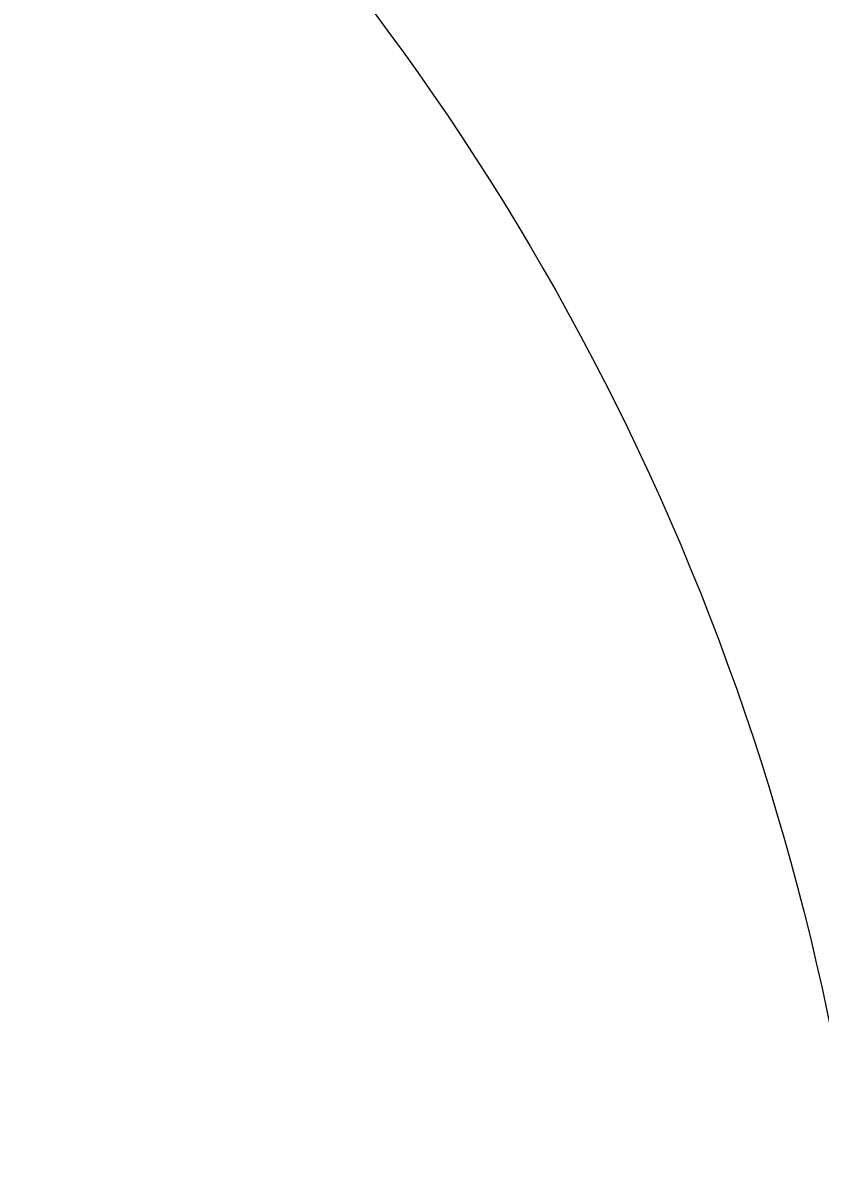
# Model space of a CAD drawing. Header units: millimetres. Extents: x -8417289 to 9420486, y 0 to 166066.
# Drawn here: x -194490.181 to -194488.28, y 106319.583 to 106322.29 of the extents above; entities that cross this region are included whole.
import ezdxf
from ezdxf import colors
from ezdxf.entities.mleader import LeaderData, LeaderLine
from ezdxf.math import Vec2, Vec3

# ---------------------------------------------------------------- set-up
doc = ezdxf.new("R2010")
doc.units = ezdxf.units.MM
doc.header["$MEASUREMENT"] = 0
doc.layers.get('0').update_dxf_attribs({"color": 250, "lineweight": 9})
for name, color, linetype, lineweight in [('_АР ТЕКСТ', 250, 'Continuous', 25), ('АР_Размеры', 175, 'Continuous', 9), ('АР_Сущ Несущая стена', 216, 'Continuous', 30)]:
    doc.layers.add(name, color=color, linetype=linetype, lineweight=lineweight)
doc.styles.add('ISOCPEUR', font='isocpeur.TTF')

# ---------------------------------------------------------------- blocks, each defined once
blk = doc.blocks.new('_DotSmall')
at = {"color": 0, "linetype": 'ByBlock', "const_width": 0.5}
blk.add_lwpolyline([(-0.0625, 0, 1), (0.0625, 0, 1)], format="xyb", close=True, dxfattribs=at)

msp = doc.modelspace()

# ---------------------------------------------------------------- linework, layer by layer
at = {"layer": 'АР_Размеры', "color": 5, "lineweight": 0, "ltscale": 100, "transparency": 33554687}
for points in [[(-194486.5538, 106322.5691), (-194486.765, 106321.6649, -0.615334), (-194487.2986, 106321.5585, 0.101403), (-194489.742, 106323.6342, 0.887085)], [(-194486.5538, 106322.5691), (-194486.765, 106321.6649, -0.615334), (-194487.2986, 106321.5585, 0.101403), (-194489.742, 106323.6342, 0.887085)], [(-194486.5538, 106322.5691), (-194486.765, 106321.6649, -0.615334), (-194487.2986, 106321.5585, 0.101403), (-194489.742, 106323.6342, 0.887085)], [(-194486.5538, 106322.5691), (-194486.765, 106321.6649, -0.615334), (-194487.2986, 106321.5585, 0.101403), (-194489.742, 106323.6342, 0.887085)], [(-194486.5538, 106322.5691), (-194486.765, 106321.6649, -0.615334), (-194487.2986, 106321.5585, 0.101403), (-194489.742, 106323.6342, 0.887085)], [(-194486.5538, 106322.5691), (-194486.765, 106321.6649, -0.615334), (-194487.2986, 106321.5585, 0.101403), (-194489.742, 106323.6342, 0.887085)], [(-194486.5538, 106322.5691), (-194486.765, 106321.6649, -0.615334), (-194487.2986, 106321.5585, 0.101403), (-194489.742, 106323.6342, 0.887085)], [(-194486.5538, 106322.5691), (-194486.765, 106321.6649, -0.615334), (-194487.2986, 106321.5585, 0.101403), (-194489.742, 106323.6342, 0.887085)], [(-194486.5538, 106322.5691), (-194486.765, 106321.6649, -0.615334), (-194487.2986, 106321.5585, 0.101403), (-194489.742, 106323.6342, 0.887085)], [(-194486.5538, 106322.5691), (-194486.765, 106321.6649, -0.615334), (-194487.2986, 106321.5585, 0.101403), (-194489.742, 106323.6342, 0.887085)], [(-194486.5538, 106322.5691), (-194486.765, 106321.6649, -0.615334), (-194487.2986, 106321.5585, 0.101403), (-194489.742, 106323.6342, 0.887085)], [(-194486.5538, 106322.5691), (-194486.765, 106321.6649, -0.615334), (-194487.2986, 106321.5585, 0.101403), (-194489.742, 106323.6342, 0.887085)], [(-194486.5538, 106322.5691), (-194486.765, 106321.6649, -0.615334), (-194487.2986, 106321.5585, 0.101403), (-194489.742, 106323.6342, 0.887085)], [(-194486.5538, 106322.5691), (-194486.765, 106321.6649, -0.615334), (-194487.2986, 106321.5585, 0.101403), (-194489.742, 106323.6342, 0.887085)], [(-194486.5538, 106322.5691), (-194486.765, 106321.6649, -0.615334), (-194487.2986, 106321.5585, 0.101403), (-194489.742, 106323.6342, 0.887085)], [(-194486.5538, 106322.5691), (-194486.765, 106321.6649, -0.615334), (-194487.2986, 106321.5585, 0.101403), (-194489.742, 106323.6342, 0.887085)], [(-194486.5538, 106322.5691), (-194486.765, 106321.6649, -0.615334), (-194487.2986, 106321.5585, 0.101403), (-194489.742, 106323.6342, 0.887085)], [(-194486.5538, 106322.5691), (-194486.765, 106321.6649, -0.615334), (-194487.2986, 106321.5585, 0.101403), (-194489.742, 106323.6342, 0.887085)], [(-194486.5538, 106322.5691), (-194486.765, 106321.6649, -0.615334), (-194487.2986, 106321.5585, 0.101403), (-194489.742, 106323.6342, 0.887085)], [(-194486.5538, 106322.5691), (-194486.765, 106321.6649, -0.615334), (-194487.2986, 106321.5585, 0.101403), (-194489.742, 106323.6342, 0.887085)], [(-194486.5538, 106322.5691), (-194486.765, 106321.6649, -0.615334), (-194487.2986, 106321.5585, 0.101403), (-194489.742, 106323.6342, 0.887085)], [(-194486.5538, 106322.5691), (-194486.765, 106321.6649, -0.615334), (-194487.2986, 106321.5585, 0.101403), (-194489.742, 106323.6342, 0.887085)], [(-194486.5538, 106322.5691), (-194486.765, 106321.6649, -0.615334), (-194487.2986, 106321.5585, 0.101403), (-194489.742, 106323.6342, 0.887085)], [(-194486.5538, 106322.5691), (-194486.765, 106321.6649, -0.615334), (-194487.2986, 106321.5585, 0.101403), (-194489.742, 106323.6342, 0.887085)], [(-194486.5538, 106322.5691), (-194486.765, 106321.6649, -0.615334), (-194487.2986, 106321.5585, 0.101403), (-194489.742, 106323.6342, 0.887085)], [(-194486.5538, 106322.5691), (-194486.765, 106321.6649, -0.615334), (-194487.2986, 106321.5585, 0.101403), (-194489.742, 106323.6342, 0.887085)], [(-194486.5538, 106322.5691), (-194486.765, 106321.6649, -0.615334), (-194487.2986, 106321.5585, 0.101403), (-194489.742, 106323.6342, 0.887085)], [(-194486.5538, 106322.5691), (-194486.765, 106321.6649, -0.615334), (-194487.2986, 106321.5585, 0.101403), (-194489.742, 106323.6342, 0.887085)], [(-194486.5538, 106322.5691), (-194486.765, 106321.6649, -0.615334), (-194487.2986, 106321.5585, 0.101403), (-194489.742, 106323.6342, 0.887085)], [(-194486.5538, 106322.5691), (-194486.765, 106321.6649, -0.615334), (-194487.2986, 106321.5585, 0.101403), (-194489.742, 106323.6342, 0.887085)], [(-194486.5538, 106322.5691), (-194486.765, 106321.6649, -0.615334), (-194487.2986, 106321.5585, 0.101403), (-194489.742, 106323.6342, 0.887085)], [(-194486.5538, 106322.5691), (-194486.765, 106321.6649, -0.615334), (-194487.2986, 106321.5585, 0.101403), (-194489.742, 106323.6342, 0.887085)], [(-194486.5538, 106322.5691), (-194486.765, 106321.6649, -0.615334), (-194487.2986, 106321.5585, 0.101403), (-194489.742, 106323.6342, 0.887085)], [(-194486.5538, 106322.5691), (-194486.765, 106321.6649, -0.615334), (-194487.2986, 106321.5585, 0.101403), (-194489.742, 106323.6342, 0.887085)], [(-194486.5538, 106322.5691), (-194486.765, 106321.6649, -0.615334), (-194487.2986, 106321.5585, 0.101403), (-194489.742, 106323.6342, 0.887085)], [(-194486.5538, 106322.5691), (-194486.765, 106321.6649, -0.615334), (-194487.2986, 106321.5585, 0.101403), (-194489.742, 106323.6342, 0.887085)], [(-194486.5538, 106322.5691), (-194486.765, 106321.6649, -0.615334), (-194487.2986, 106321.5585, 0.101403), (-194489.742, 106323.6342, 0.887085)], [(-194486.5538, 106322.5691), (-194486.765, 106321.6649, -0.615334), (-194487.2986, 106321.5585, 0.101403), (-194489.742, 106323.6342, 0.887085)], [(-194486.5538, 106322.5691), (-194486.765, 106321.6649, -0.615334), (-194487.2986, 106321.5585, 0.101403), (-194489.742, 106323.6342, 0.887085)], [(-194486.5538, 106322.5691), (-194486.765, 106321.6649, -0.615334), (-194487.2986, 106321.5585, 0.101403), (-194489.742, 106323.6342, 0.887085)], [(-194486.5538, 106322.5691), (-194486.765, 106321.6649, -0.615334), (-194487.2986, 106321.5585, 0.101403), (-194489.742, 106323.6342, 0.887085)], [(-194486.5538, 106322.5691), (-194486.765, 106321.6649, -0.615334), (-194487.2986, 106321.5585, 0.101403), (-194489.742, 106323.6342, 0.887085)], [(-194486.5538, 106322.5691), (-194486.765, 106321.6649, -0.615334), (-194487.2986, 106321.5585, 0.101403), (-194489.742, 106323.6342, 0.887085)], [(-194486.5538, 106322.5691), (-194486.765, 106321.6649, -0.615334), (-194487.2986, 106321.5585, 0.101403), (-194489.742, 106323.6342, 0.887085)], [(-194486.5538, 106322.5691), (-194486.765, 106321.6649, -0.615334), (-194487.2986, 106321.5585, 0.101403), (-194489.742, 106323.6342, 0.887085)], [(-194486.5538, 106322.5691), (-194486.765, 106321.6649, -0.615334), (-194487.2986, 106321.5585, 0.101403), (-194489.742, 106323.6342, 0.887085)], [(-194486.5538, 106322.5691), (-194486.765, 106321.6649, -0.615334), (-194487.2986, 106321.5585, 0.101403), (-194489.742, 106323.6342, 0.887085)], [(-194486.5538, 106322.5691), (-194486.765, 106321.6649, -0.615334), (-194487.2986, 106321.5585, 0.101403), (-194489.742, 106323.6342, 0.887085)], [(-194486.5538, 106322.5691), (-194486.765, 106321.6649, -0.615334), (-194487.2986, 106321.5585, 0.101403), (-194489.742, 106323.6342, 0.887085)], [(-194486.5538, 106322.5691), (-194486.765, 106321.6649, -0.615334), (-194487.2986, 106321.5585, 0.101403), (-194489.742, 106323.6342, 0.887085)], [(-194486.5538, 106322.5691), (-194486.765, 106321.6649, -0.615334), (-194487.2986, 106321.5585, 0.101403), (-194489.742, 106323.6342, 0.887085)], [(-194486.5538, 106322.5691), (-194486.765, 106321.6649, -0.615334), (-194487.2986, 106321.5585, 0.101403), (-194489.742, 106323.6342, 0.887085)], [(-194486.5538, 106322.5691), (-194486.765, 106321.6649, -0.615334), (-194487.2986, 106321.5585, 0.101403), (-194489.742, 106323.6342, 0.887085)], [(-194486.5538, 106322.5691), (-194486.765, 106321.6649, -0.615334), (-194487.2986, 106321.5585, 0.101403), (-194489.742, 106323.6342, 0.887085)], [(-194486.5538, 106322.5691), (-194486.765, 106321.6649, -0.615334), (-194487.2986, 106321.5585, 0.101403), (-194489.742, 106323.6342, 0.887085)], [(-194486.5538, 106322.5691), (-194486.765, 106321.6649, -0.615334), (-194487.2986, 106321.5585, 0.101403), (-194489.742, 106323.6342, 0.887085)], [(-194490.0945, 106323.1422, -0.164997), (-194488.2273, 106319.7441), (-194488.206, 106319.6241, 0.414304), (-194487.7114, 106319.2783), (-194483.9898, 106319.9379, 0.228696), (-194483.689, 106320.155, -0.319049), (-194483.2456, 106320.3731, -0.319002), (-194482.8936, 106320.0263), (-194482.6808, 106318.8258, -0.4144), (-194482.8289, 106318.6138), (-194483.069, 106318.5713, 0.668339), (-194483.1419, 106318.2413), (-194481.7286, 106317.2535, 0.198883), (-194481.3186, 106317.163), (-194477.2369, 106317.8864, 0.198883), (-194476.8829, 106318.1124), (-194475.8952, 106319.5257, 0.668339), (-194476.077, 106319.8105), (-194476.3171, 106319.768, -0.4144), (-194476.5291, 106319.9161), (-194476.7419, 106321.1166, -0.710202), (-194476.0391, 106321.5108, 0.228696), (-194475.682, 106321.4104), (-194466.5085, 106323.0363, 0.414362)], [(-194490.0945, 106323.1422, -0.164997), (-194488.2273, 106319.7441), (-194488.206, 106319.6241, 0.414304), (-194487.7114, 106319.2783), (-194483.9898, 106319.9379, 0.228696), (-194483.689, 106320.155, -0.319049), (-194483.2456, 106320.3731, -0.319002), (-194482.8936, 106320.0263), (-194482.6808, 106318.8258, -0.4144), (-194482.8289, 106318.6138), (-194483.069, 106318.5713, 0.668339), (-194483.1419, 106318.2413), (-194481.7286, 106317.2535, 0.198883), (-194481.3186, 106317.163), (-194477.2369, 106317.8864, 0.198883), (-194476.8829, 106318.1124), (-194475.8952, 106319.5257, 0.668339), (-194476.077, 106319.8105), (-194476.3171, 106319.768, -0.4144), (-194476.5291, 106319.9161), (-194476.7419, 106321.1166, -0.710202), (-194476.0391, 106321.5108, 0.228696), (-194475.682, 106321.4104), (-194466.5085, 106323.0363, 0.414362)], [(-194490.0945, 106323.1422, -0.164997), (-194488.2273, 106319.7441), (-194488.206, 106319.6241, 0.414304), (-194487.7114, 106319.2783), (-194483.9898, 106319.9379, 0.228696), (-194483.689, 106320.155, -0.319049), (-194483.2456, 106320.3731, -0.319002), (-194482.8936, 106320.0263), (-194482.6808, 106318.8258, -0.4144), (-194482.8289, 106318.6138), (-194483.069, 106318.5713, 0.668339), (-194483.1419, 106318.2413), (-194481.7286, 106317.2535, 0.198883), (-194481.3186, 106317.163), (-194477.2369, 106317.8864, 0.198883), (-194476.8829, 106318.1124), (-194475.8952, 106319.5257, 0.668339), (-194476.077, 106319.8105), (-194476.3171, 106319.768, -0.4144), (-194476.5291, 106319.9161), (-194476.7419, 106321.1166, -0.710202), (-194476.0391, 106321.5108, 0.228696), (-194475.682, 106321.4104), (-194466.5085, 106323.0363, 0.414362)], [(-194490.0945, 106323.1422, -0.164997), (-194488.2273, 106319.7441), (-194488.206, 106319.6241, 0.414304), (-194487.7114, 106319.2783), (-194483.9898, 106319.9379, 0.228696), (-194483.689, 106320.155, -0.319049), (-194483.2456, 106320.3731, -0.319002), (-194482.8936, 106320.0263), (-194482.6808, 106318.8258, -0.4144), (-194482.8289, 106318.6138), (-194483.069, 106318.5713, 0.668339), (-194483.1419, 106318.2413), (-194481.7286, 106317.2535, 0.198883), (-194481.3186, 106317.163), (-194477.2369, 106317.8864, 0.198883), (-194476.8829, 106318.1124), (-194475.8952, 106319.5257, 0.668339), (-194476.077, 106319.8105), (-194476.3171, 106319.768, -0.4144), (-194476.5291, 106319.9161), (-194476.7419, 106321.1166, -0.710202), (-194476.0391, 106321.5108, 0.228696), (-194475.682, 106321.4104), (-194466.5085, 106323.0363, 0.414362)], [(-194490.0945, 106323.1422, -0.164997), (-194488.2273, 106319.7441), (-194488.206, 106319.6241, 0.414304), (-194487.7114, 106319.2783), (-194483.9898, 106319.9379, 0.228696), (-194483.689, 106320.155, -0.319049), (-194483.2456, 106320.3731, -0.319002), (-194482.8936, 106320.0263), (-194482.6808, 106318.8258, -0.4144), (-194482.8289, 106318.6138), (-194483.069, 106318.5713, 0.668339), (-194483.1419, 106318.2413), (-194481.7286, 106317.2535, 0.198883), (-194481.3186, 106317.163), (-194477.2369, 106317.8864, 0.198883), (-194476.8829, 106318.1124), (-194475.8952, 106319.5257, 0.668339), (-194476.077, 106319.8105), (-194476.3171, 106319.768, -0.4144), (-194476.5291, 106319.9161), (-194476.7419, 106321.1166, -0.710202), (-194476.0391, 106321.5108, 0.228696), (-194475.682, 106321.4104), (-194466.5085, 106323.0363, 0.414362)], [(-194490.0945, 106323.1422, -0.164997), (-194488.2273, 106319.7441), (-194488.206, 106319.6241, 0.414304), (-194487.7114, 106319.2783), (-194483.9898, 106319.9379, 0.228696), (-194483.689, 106320.155, -0.319049), (-194483.2456, 106320.3731, -0.319002), (-194482.8936, 106320.0263), (-194482.6808, 106318.8258, -0.4144), (-194482.8289, 106318.6138), (-194483.069, 106318.5713, 0.668339), (-194483.1419, 106318.2413), (-194481.7286, 106317.2535, 0.198883), (-194481.3186, 106317.163), (-194477.2369, 106317.8864, 0.198883), (-194476.8829, 106318.1124), (-194475.8952, 106319.5257, 0.668339), (-194476.077, 106319.8105), (-194476.3171, 106319.768, -0.4144), (-194476.5291, 106319.9161), (-194476.7419, 106321.1166, -0.710202), (-194476.0391, 106321.5108, 0.228696), (-194475.682, 106321.4104), (-194466.5085, 106323.0363, 0.414362)], [(-194490.0945, 106323.1422, -0.164997), (-194488.2273, 106319.7441), (-194488.206, 106319.6241, 0.414304), (-194487.7114, 106319.2783), (-194483.9898, 106319.9379, 0.228696), (-194483.689, 106320.155, -0.319049), (-194483.2456, 106320.3731, -0.319002), (-194482.8936, 106320.0263), (-194482.6808, 106318.8258, -0.4144), (-194482.8289, 106318.6138), (-194483.069, 106318.5713, 0.668339), (-194483.1419, 106318.2413), (-194481.7286, 106317.2535, 0.198883), (-194481.3186, 106317.163), (-194477.2369, 106317.8864, 0.198883), (-194476.8829, 106318.1124), (-194475.8952, 106319.5257, 0.668339), (-194476.077, 106319.8105), (-194476.3171, 106319.768, -0.4144), (-194476.5291, 106319.9161), (-194476.7419, 106321.1166, -0.710202), (-194476.0391, 106321.5108, 0.228696), (-194475.682, 106321.4104), (-194466.5085, 106323.0363, 0.414362)], [(-194490.0945, 106323.1422, -0.164997), (-194488.2273, 106319.7441), (-194488.206, 106319.6241, 0.414304), (-194487.7114, 106319.2783), (-194483.9898, 106319.9379, 0.228696), (-194483.689, 106320.155, -0.319049), (-194483.2456, 106320.3731, -0.319002), (-194482.8936, 106320.0263), (-194482.6808, 106318.8258, -0.4144), (-194482.8289, 106318.6138), (-194483.069, 106318.5713, 0.668339), (-194483.1419, 106318.2413), (-194481.7286, 106317.2535, 0.198883), (-194481.3186, 106317.163), (-194477.2369, 106317.8864, 0.198883), (-194476.8829, 106318.1124), (-194475.8952, 106319.5257, 0.668339), (-194476.077, 106319.8105), (-194476.3171, 106319.768, -0.4144), (-194476.5291, 106319.9161), (-194476.7419, 106321.1166, -0.710202), (-194476.0391, 106321.5108, 0.228696), (-194475.682, 106321.4104), (-194466.5085, 106323.0363, 0.414362)], [(-194490.0945, 106323.1422, -0.164997), (-194488.2273, 106319.7441), (-194488.206, 106319.6241, 0.414304), (-194487.7114, 106319.2783), (-194483.9898, 106319.9379, 0.228696), (-194483.689, 106320.155, -0.319049), (-194483.2456, 106320.3731, -0.319002), (-194482.8936, 106320.0263), (-194482.6808, 106318.8258, -0.4144), (-194482.8289, 106318.6138), (-194483.069, 106318.5713, 0.668339), (-194483.1419, 106318.2413), (-194481.7286, 106317.2535, 0.198883), (-194481.3186, 106317.163), (-194477.2369, 106317.8864, 0.198883), (-194476.8829, 106318.1124), (-194475.8952, 106319.5257, 0.668339), (-194476.077, 106319.8105), (-194476.3171, 106319.768, -0.4144), (-194476.5291, 106319.9161), (-194476.7419, 106321.1166, -0.710202), (-194476.0391, 106321.5108, 0.228696), (-194475.682, 106321.4104), (-194466.5085, 106323.0363, 0.414362)], [(-194490.0945, 106323.1422, -0.164997), (-194488.2273, 106319.7441), (-194488.206, 106319.6241, 0.414304), (-194487.7114, 106319.2783), (-194483.9898, 106319.9379, 0.228696), (-194483.689, 106320.155, -0.319049), (-194483.2456, 106320.3731, -0.319002), (-194482.8936, 106320.0263), (-194482.6808, 106318.8258, -0.4144), (-194482.8289, 106318.6138), (-194483.069, 106318.5713, 0.668339), (-194483.1419, 106318.2413), (-194481.7286, 106317.2535, 0.198883), (-194481.3186, 106317.163), (-194477.2369, 106317.8864, 0.198883), (-194476.8829, 106318.1124), (-194475.8952, 106319.5257, 0.668339), (-194476.077, 106319.8105), (-194476.3171, 106319.768, -0.4144), (-194476.5291, 106319.9161), (-194476.7419, 106321.1166, -0.710202), (-194476.0391, 106321.5108, 0.228696), (-194475.682, 106321.4104), (-194466.5085, 106323.0363, 0.414362)], [(-194490.0945, 106323.1422, -0.164997), (-194488.2273, 106319.7441), (-194488.206, 106319.6241, 0.414304), (-194487.7114, 106319.2783), (-194483.9898, 106319.9379, 0.228696), (-194483.689, 106320.155, -0.319049), (-194483.2456, 106320.3731, -0.319002), (-194482.8936, 106320.0263), (-194482.6808, 106318.8258, -0.4144), (-194482.8289, 106318.6138), (-194483.069, 106318.5713, 0.668339), (-194483.1419, 106318.2413), (-194481.7286, 106317.2535, 0.198883), (-194481.3186, 106317.163), (-194477.2369, 106317.8864, 0.198883), (-194476.8829, 106318.1124), (-194475.8952, 106319.5257, 0.668339), (-194476.077, 106319.8105), (-194476.3171, 106319.768, -0.4144), (-194476.5291, 106319.9161), (-194476.7419, 106321.1166, -0.710202), (-194476.0391, 106321.5108, 0.228696), (-194475.682, 106321.4104), (-194466.5085, 106323.0363, 0.414362)], [(-194490.0945, 106323.1422, -0.164997), (-194488.2273, 106319.7441), (-194488.206, 106319.6241, 0.414304), (-194487.7114, 106319.2783), (-194483.9898, 106319.9379, 0.228696), (-194483.689, 106320.155, -0.319049), (-194483.2456, 106320.3731, -0.319002), (-194482.8936, 106320.0263), (-194482.6808, 106318.8258, -0.4144), (-194482.8289, 106318.6138), (-194483.069, 106318.5713, 0.668339), (-194483.1419, 106318.2413), (-194481.7286, 106317.2535, 0.198883), (-194481.3186, 106317.163), (-194477.2369, 106317.8864, 0.198883), (-194476.8829, 106318.1124), (-194475.8952, 106319.5257, 0.668339), (-194476.077, 106319.8105), (-194476.3171, 106319.768, -0.4144), (-194476.5291, 106319.9161), (-194476.7419, 106321.1166, -0.710202), (-194476.0391, 106321.5108, 0.228696), (-194475.682, 106321.4104), (-194466.5085, 106323.0363, 0.414362)], [(-194490.0945, 106323.1422, -0.164997), (-194488.2273, 106319.7441), (-194488.206, 106319.6241, 0.414304), (-194487.7114, 106319.2783), (-194483.9898, 106319.9379, 0.228696), (-194483.689, 106320.155, -0.319049), (-194483.2456, 106320.3731, -0.319002), (-194482.8936, 106320.0263), (-194482.6808, 106318.8258, -0.4144), (-194482.8289, 106318.6138), (-194483.069, 106318.5713, 0.668339), (-194483.1419, 106318.2413), (-194481.7286, 106317.2535, 0.198883), (-194481.3186, 106317.163), (-194477.2369, 106317.8864, 0.198883), (-194476.8829, 106318.1124), (-194475.8952, 106319.5257, 0.668339), (-194476.077, 106319.8105), (-194476.3171, 106319.768, -0.4144), (-194476.5291, 106319.9161), (-194476.7419, 106321.1166, -0.710202), (-194476.0391, 106321.5108, 0.228696), (-194475.682, 106321.4104), (-194466.5085, 106323.0363, 0.414362)], [(-194490.0945, 106323.1422, -0.164997), (-194488.2273, 106319.7441), (-194488.206, 106319.6241, 0.414304), (-194487.7114, 106319.2783), (-194483.9898, 106319.9379, 0.228696), (-194483.689, 106320.155, -0.319049), (-194483.2456, 106320.3731, -0.319002), (-194482.8936, 106320.0263), (-194482.6808, 106318.8258, -0.4144), (-194482.8289, 106318.6138), (-194483.069, 106318.5713, 0.668339), (-194483.1419, 106318.2413), (-194481.7286, 106317.2535, 0.198883), (-194481.3186, 106317.163), (-194477.2369, 106317.8864, 0.198883), (-194476.8829, 106318.1124), (-194475.8952, 106319.5257, 0.668339), (-194476.077, 106319.8105), (-194476.3171, 106319.768, -0.4144), (-194476.5291, 106319.9161), (-194476.7419, 106321.1166, -0.710202), (-194476.0391, 106321.5108, 0.228696), (-194475.682, 106321.4104), (-194466.5085, 106323.0363, 0.414362)], [(-194490.0945, 106323.1422, -0.164997), (-194488.2273, 106319.7441), (-194488.206, 106319.6241, 0.414304), (-194487.7114, 106319.2783), (-194483.9898, 106319.9379, 0.228696), (-194483.689, 106320.155, -0.319049), (-194483.2456, 106320.3731, -0.319002), (-194482.8936, 106320.0263), (-194482.6808, 106318.8258, -0.4144), (-194482.8289, 106318.6138), (-194483.069, 106318.5713, 0.668339), (-194483.1419, 106318.2413), (-194481.7286, 106317.2535, 0.198883), (-194481.3186, 106317.163), (-194477.2369, 106317.8864, 0.198883), (-194476.8829, 106318.1124), (-194475.8952, 106319.5257, 0.668339), (-194476.077, 106319.8105), (-194476.3171, 106319.768, -0.4144), (-194476.5291, 106319.9161), (-194476.7419, 106321.1166, -0.710202), (-194476.0391, 106321.5108, 0.228696), (-194475.682, 106321.4104), (-194466.5085, 106323.0363, 0.414362)], [(-194490.0945, 106323.1422, -0.164997), (-194488.2273, 106319.7441), (-194488.206, 106319.6241, 0.414304), (-194487.7114, 106319.2783), (-194483.9898, 106319.9379, 0.228696), (-194483.689, 106320.155, -0.319049), (-194483.2456, 106320.3731, -0.319002), (-194482.8936, 106320.0263), (-194482.6808, 106318.8258, -0.4144), (-194482.8289, 106318.6138), (-194483.069, 106318.5713, 0.668339), (-194483.1419, 106318.2413), (-194481.7286, 106317.2535, 0.198883), (-194481.3186, 106317.163), (-194477.2369, 106317.8864, 0.198883), (-194476.8829, 106318.1124), (-194475.8952, 106319.5257, 0.668339), (-194476.077, 106319.8105), (-194476.3171, 106319.768, -0.4144), (-194476.5291, 106319.9161), (-194476.7419, 106321.1166, -0.710202), (-194476.0391, 106321.5108, 0.228696), (-194475.682, 106321.4104), (-194466.5085, 106323.0363, 0.414362)], [(-194490.0945, 106323.1422, -0.164997), (-194488.2273, 106319.7441), (-194488.206, 106319.6241, 0.414304), (-194487.7114, 106319.2783), (-194483.9898, 106319.9379, 0.228696), (-194483.689, 106320.155, -0.319049), (-194483.2456, 106320.3731, -0.319002), (-194482.8936, 106320.0263), (-194482.6808, 106318.8258, -0.4144), (-194482.8289, 106318.6138), (-194483.069, 106318.5713, 0.668339), (-194483.1419, 106318.2413), (-194481.7286, 106317.2535, 0.198883), (-194481.3186, 106317.163), (-194477.2369, 106317.8864, 0.198883), (-194476.8829, 106318.1124), (-194475.8952, 106319.5257, 0.668339), (-194476.077, 106319.8105), (-194476.3171, 106319.768, -0.4144), (-194476.5291, 106319.9161), (-194476.7419, 106321.1166, -0.710202), (-194476.0391, 106321.5108, 0.228696), (-194475.682, 106321.4104), (-194466.5085, 106323.0363, 0.414362)], [(-194490.0945, 106323.1422, -0.164997), (-194488.2273, 106319.7441), (-194488.206, 106319.6241, 0.414304), (-194487.7114, 106319.2783), (-194483.9898, 106319.9379, 0.228696), (-194483.689, 106320.155, -0.319049), (-194483.2456, 106320.3731, -0.319002), (-194482.8936, 106320.0263), (-194482.6808, 106318.8258, -0.4144), (-194482.8289, 106318.6138), (-194483.069, 106318.5713, 0.668339), (-194483.1419, 106318.2413), (-194481.7286, 106317.2535, 0.198883), (-194481.3186, 106317.163), (-194477.2369, 106317.8864, 0.198883), (-194476.8829, 106318.1124), (-194475.8952, 106319.5257, 0.668339), (-194476.077, 106319.8105), (-194476.3171, 106319.768, -0.4144), (-194476.5291, 106319.9161), (-194476.7419, 106321.1166, -0.710202), (-194476.0391, 106321.5108, 0.228696), (-194475.682, 106321.4104), (-194466.5085, 106323.0363, 0.414362)], [(-194490.0945, 106323.1422, -0.164997), (-194488.2273, 106319.7441), (-194488.206, 106319.6241, 0.414304), (-194487.7114, 106319.2783), (-194483.9898, 106319.9379, 0.228696), (-194483.689, 106320.155, -0.319049), (-194483.2456, 106320.3731, -0.319002), (-194482.8936, 106320.0263), (-194482.6808, 106318.8258, -0.4144), (-194482.8289, 106318.6138), (-194483.069, 106318.5713, 0.668339), (-194483.1419, 106318.2413), (-194481.7286, 106317.2535, 0.198883), (-194481.3186, 106317.163), (-194477.2369, 106317.8864, 0.198883), (-194476.8829, 106318.1124), (-194475.8952, 106319.5257, 0.668339), (-194476.077, 106319.8105), (-194476.3171, 106319.768, -0.4144), (-194476.5291, 106319.9161), (-194476.7419, 106321.1166, -0.710202), (-194476.0391, 106321.5108, 0.228696), (-194475.682, 106321.4104), (-194466.5085, 106323.0363, 0.414362)], [(-194490.0945, 106323.1422, -0.164997), (-194488.2273, 106319.7441), (-194488.206, 106319.6241, 0.414304), (-194487.7114, 106319.2783), (-194483.9898, 106319.9379, 0.228696), (-194483.689, 106320.155, -0.319049), (-194483.2456, 106320.3731, -0.319002), (-194482.8936, 106320.0263), (-194482.6808, 106318.8258, -0.4144), (-194482.8289, 106318.6138), (-194483.069, 106318.5713, 0.668339), (-194483.1419, 106318.2413), (-194481.7286, 106317.2535, 0.198883), (-194481.3186, 106317.163), (-194477.2369, 106317.8864, 0.198883), (-194476.8829, 106318.1124), (-194475.8952, 106319.5257, 0.668339), (-194476.077, 106319.8105), (-194476.3171, 106319.768, -0.4144), (-194476.5291, 106319.9161), (-194476.7419, 106321.1166, -0.710202), (-194476.0391, 106321.5108, 0.228696), (-194475.682, 106321.4104), (-194466.5085, 106323.0363, 0.414362)], [(-194490.0945, 106323.1422, -0.164997), (-194488.2273, 106319.7441), (-194488.206, 106319.6241, 0.414304), (-194487.7114, 106319.2783), (-194483.9898, 106319.9379, 0.228696), (-194483.689, 106320.155, -0.319049), (-194483.2456, 106320.3731, -0.319002), (-194482.8936, 106320.0263), (-194482.6808, 106318.8258, -0.4144), (-194482.8289, 106318.6138), (-194483.069, 106318.5713, 0.668339), (-194483.1419, 106318.2413), (-194481.7286, 106317.2535, 0.198883), (-194481.3186, 106317.163), (-194477.2369, 106317.8864, 0.198883), (-194476.8829, 106318.1124), (-194475.8952, 106319.5257, 0.668339), (-194476.077, 106319.8105), (-194476.3171, 106319.768, -0.4144), (-194476.5291, 106319.9161), (-194476.7419, 106321.1166, -0.710202), (-194476.0391, 106321.5108, 0.228696), (-194475.682, 106321.4104), (-194466.5085, 106323.0363, 0.414362)], [(-194490.0945, 106323.1422, -0.164997), (-194488.2273, 106319.7441), (-194488.206, 106319.6241, 0.414304), (-194487.7114, 106319.2783), (-194483.9898, 106319.9379, 0.228696), (-194483.689, 106320.155, -0.319049), (-194483.2456, 106320.3731, -0.319002), (-194482.8936, 106320.0263), (-194482.6808, 106318.8258, -0.4144), (-194482.8289, 106318.6138), (-194483.069, 106318.5713, 0.668339), (-194483.1419, 106318.2413), (-194481.7286, 106317.2535, 0.198883), (-194481.3186, 106317.163), (-194477.2369, 106317.8864, 0.198883), (-194476.8829, 106318.1124), (-194475.8952, 106319.5257, 0.668339), (-194476.077, 106319.8105), (-194476.3171, 106319.768, -0.4144), (-194476.5291, 106319.9161), (-194476.7419, 106321.1166, -0.710202), (-194476.0391, 106321.5108, 0.228696), (-194475.682, 106321.4104), (-194466.5085, 106323.0363, 0.414362)], [(-194490.0945, 106323.1422, -0.164997), (-194488.2273, 106319.7441), (-194488.206, 106319.6241, 0.414304), (-194487.7114, 106319.2783), (-194483.9898, 106319.9379, 0.228696), (-194483.689, 106320.155, -0.319049), (-194483.2456, 106320.3731, -0.319002), (-194482.8936, 106320.0263), (-194482.6808, 106318.8258, -0.4144), (-194482.8289, 106318.6138), (-194483.069, 106318.5713, 0.668339), (-194483.1419, 106318.2413), (-194481.7286, 106317.2535, 0.198883), (-194481.3186, 106317.163), (-194477.2369, 106317.8864, 0.198883), (-194476.8829, 106318.1124), (-194475.8952, 106319.5257, 0.668339), (-194476.077, 106319.8105), (-194476.3171, 106319.768, -0.4144), (-194476.5291, 106319.9161), (-194476.7419, 106321.1166, -0.710202), (-194476.0391, 106321.5108, 0.228696), (-194475.682, 106321.4104), (-194466.5085, 106323.0363, 0.414362)], [(-194490.0945, 106323.1422, -0.164997), (-194488.2273, 106319.7441), (-194488.206, 106319.6241, 0.414304), (-194487.7114, 106319.2783), (-194483.9898, 106319.9379, 0.228696), (-194483.689, 106320.155, -0.319049), (-194483.2456, 106320.3731, -0.319002), (-194482.8936, 106320.0263), (-194482.6808, 106318.8258, -0.4144), (-194482.8289, 106318.6138), (-194483.069, 106318.5713, 0.668339), (-194483.1419, 106318.2413), (-194481.7286, 106317.2535, 0.198883), (-194481.3186, 106317.163), (-194477.2369, 106317.8864, 0.198883), (-194476.8829, 106318.1124), (-194475.8952, 106319.5257, 0.668339), (-194476.077, 106319.8105), (-194476.3171, 106319.768, -0.4144), (-194476.5291, 106319.9161), (-194476.7419, 106321.1166, -0.710202), (-194476.0391, 106321.5108, 0.228696), (-194475.682, 106321.4104), (-194466.5085, 106323.0363, 0.414362)], [(-194490.0945, 106323.1422, -0.164997), (-194488.2273, 106319.7441), (-194488.206, 106319.6241, 0.414304), (-194487.7114, 106319.2783), (-194483.9898, 106319.9379, 0.228696), (-194483.689, 106320.155, -0.319049), (-194483.2456, 106320.3731, -0.319002), (-194482.8936, 106320.0263), (-194482.6808, 106318.8258, -0.4144), (-194482.8289, 106318.6138), (-194483.069, 106318.5713, 0.668339), (-194483.1419, 106318.2413), (-194481.7286, 106317.2535, 0.198883), (-194481.3186, 106317.163), (-194477.2369, 106317.8864, 0.198883), (-194476.8829, 106318.1124), (-194475.8952, 106319.5257, 0.668339), (-194476.077, 106319.8105), (-194476.3171, 106319.768, -0.4144), (-194476.5291, 106319.9161), (-194476.7419, 106321.1166, -0.710202), (-194476.0391, 106321.5108, 0.228696), (-194475.682, 106321.4104), (-194466.5085, 106323.0363, 0.414362)], [(-194490.0945, 106323.1422, -0.164997), (-194488.2273, 106319.7441), (-194488.206, 106319.6241, 0.414304), (-194487.7114, 106319.2783), (-194483.9898, 106319.9379, 0.228696), (-194483.689, 106320.155, -0.319049), (-194483.2456, 106320.3731, -0.319002), (-194482.8936, 106320.0263), (-194482.6808, 106318.8258, -0.4144), (-194482.8289, 106318.6138), (-194483.069, 106318.5713, 0.668339), (-194483.1419, 106318.2413), (-194481.7286, 106317.2535, 0.198883), (-194481.3186, 106317.163), (-194477.2369, 106317.8864, 0.198883), (-194476.8829, 106318.1124), (-194475.8952, 106319.5257, 0.668339), (-194476.077, 106319.8105), (-194476.3171, 106319.768, -0.4144), (-194476.5291, 106319.9161), (-194476.7419, 106321.1166, -0.710202), (-194476.0391, 106321.5108, 0.228696), (-194475.682, 106321.4104), (-194466.5085, 106323.0363, 0.414362)], [(-194490.0945, 106323.1422, -0.164997), (-194488.2273, 106319.7441), (-194488.206, 106319.6241, 0.414304), (-194487.7114, 106319.2783), (-194483.9898, 106319.9379, 0.228696), (-194483.689, 106320.155, -0.319049), (-194483.2456, 106320.3731, -0.319002), (-194482.8936, 106320.0263), (-194482.6808, 106318.8258, -0.4144), (-194482.8289, 106318.6138), (-194483.069, 106318.5713, 0.668339), (-194483.1419, 106318.2413), (-194481.7286, 106317.2535, 0.198883), (-194481.3186, 106317.163), (-194477.2369, 106317.8864, 0.198883), (-194476.8829, 106318.1124), (-194475.8952, 106319.5257, 0.668339), (-194476.077, 106319.8105), (-194476.3171, 106319.768, -0.4144), (-194476.5291, 106319.9161), (-194476.7419, 106321.1166, -0.710202), (-194476.0391, 106321.5108, 0.228696), (-194475.682, 106321.4104), (-194466.5085, 106323.0363, 0.414362)], [(-194490.0945, 106323.1422, -0.164997), (-194488.2273, 106319.7441), (-194488.206, 106319.6241, 0.414304), (-194487.7114, 106319.2783), (-194483.9898, 106319.9379, 0.228696), (-194483.689, 106320.155, -0.319049), (-194483.2456, 106320.3731, -0.319002), (-194482.8936, 106320.0263), (-194482.6808, 106318.8258, -0.4144), (-194482.8289, 106318.6138), (-194483.069, 106318.5713, 0.668339), (-194483.1419, 106318.2413), (-194481.7286, 106317.2535, 0.198883), (-194481.3186, 106317.163), (-194477.2369, 106317.8864, 0.198883), (-194476.8829, 106318.1124), (-194475.8952, 106319.5257, 0.668339), (-194476.077, 106319.8105), (-194476.3171, 106319.768, -0.4144), (-194476.5291, 106319.9161), (-194476.7419, 106321.1166, -0.710202), (-194476.0391, 106321.5108, 0.228696), (-194475.682, 106321.4104), (-194466.5085, 106323.0363, 0.414362)], [(-194490.0945, 106323.1422, -0.164997), (-194488.2273, 106319.7441), (-194488.206, 106319.6241, 0.414304), (-194487.7114, 106319.2783), (-194483.9898, 106319.9379, 0.228696), (-194483.689, 106320.155, -0.319049), (-194483.2456, 106320.3731, -0.319002), (-194482.8936, 106320.0263), (-194482.6808, 106318.8258, -0.4144), (-194482.8289, 106318.6138), (-194483.069, 106318.5713, 0.668339), (-194483.1419, 106318.2413), (-194481.7286, 106317.2535, 0.198883), (-194481.3186, 106317.163), (-194477.2369, 106317.8864, 0.198883), (-194476.8829, 106318.1124), (-194475.8952, 106319.5257, 0.668339), (-194476.077, 106319.8105), (-194476.3171, 106319.768, -0.4144), (-194476.5291, 106319.9161), (-194476.7419, 106321.1166, -0.710202), (-194476.0391, 106321.5108, 0.228696), (-194475.682, 106321.4104), (-194466.5085, 106323.0363, 0.414362)], [(-194490.0945, 106323.1422, -0.164997), (-194488.2273, 106319.7441), (-194488.206, 106319.6241, 0.414304), (-194487.7114, 106319.2783), (-194483.9898, 106319.9379, 0.228696), (-194483.689, 106320.155, -0.319049), (-194483.2456, 106320.3731, -0.319002), (-194482.8936, 106320.0263), (-194482.6808, 106318.8258, -0.4144), (-194482.8289, 106318.6138), (-194483.069, 106318.5713, 0.668339), (-194483.1419, 106318.2413), (-194481.7286, 106317.2535, 0.198883), (-194481.3186, 106317.163), (-194477.2369, 106317.8864, 0.198883), (-194476.8829, 106318.1124), (-194475.8952, 106319.5257, 0.668339), (-194476.077, 106319.8105), (-194476.3171, 106319.768, -0.4144), (-194476.5291, 106319.9161), (-194476.7419, 106321.1166, -0.710202), (-194476.0391, 106321.5108, 0.228696), (-194475.682, 106321.4104), (-194466.5085, 106323.0363, 0.414362)], [(-194490.0945, 106323.1422, -0.164997), (-194488.2273, 106319.7441), (-194488.206, 106319.6241, 0.414304), (-194487.7114, 106319.2783), (-194483.9898, 106319.9379, 0.228696), (-194483.689, 106320.155, -0.319049), (-194483.2456, 106320.3731, -0.319002), (-194482.8936, 106320.0263), (-194482.6808, 106318.8258, -0.4144), (-194482.8289, 106318.6138), (-194483.069, 106318.5713, 0.668339), (-194483.1419, 106318.2413), (-194481.7286, 106317.2535, 0.198883), (-194481.3186, 106317.163), (-194477.2369, 106317.8864, 0.198883), (-194476.8829, 106318.1124), (-194475.8952, 106319.5257, 0.668339), (-194476.077, 106319.8105), (-194476.3171, 106319.768, -0.4144), (-194476.5291, 106319.9161), (-194476.7419, 106321.1166, -0.710202), (-194476.0391, 106321.5108, 0.228696), (-194475.682, 106321.4104), (-194466.5085, 106323.0363, 0.414362)], [(-194490.0945, 106323.1422, -0.164997), (-194488.2273, 106319.7441), (-194488.206, 106319.6241, 0.414304), (-194487.7114, 106319.2783), (-194483.9898, 106319.9379, 0.228696), (-194483.689, 106320.155, -0.319049), (-194483.2456, 106320.3731, -0.319002), (-194482.8936, 106320.0263), (-194482.6808, 106318.8258, -0.4144), (-194482.8289, 106318.6138), (-194483.069, 106318.5713, 0.668339), (-194483.1419, 106318.2413), (-194481.7286, 106317.2535, 0.198883), (-194481.3186, 106317.163), (-194477.2369, 106317.8864, 0.198883), (-194476.8829, 106318.1124), (-194475.8952, 106319.5257, 0.668339), (-194476.077, 106319.8105), (-194476.3171, 106319.768, -0.4144), (-194476.5291, 106319.9161), (-194476.7419, 106321.1166, -0.710202), (-194476.0391, 106321.5108, 0.228696), (-194475.682, 106321.4104), (-194466.5085, 106323.0363, 0.414362)], [(-194490.0945, 106323.1422, -0.164997), (-194488.2273, 106319.7441), (-194488.206, 106319.6241, 0.414304), (-194487.7114, 106319.2783), (-194483.9898, 106319.9379, 0.228696), (-194483.689, 106320.155, -0.319049), (-194483.2456, 106320.3731, -0.319002), (-194482.8936, 106320.0263), (-194482.6808, 106318.8258, -0.4144), (-194482.8289, 106318.6138), (-194483.069, 106318.5713, 0.668339), (-194483.1419, 106318.2413), (-194481.7286, 106317.2535, 0.198883), (-194481.3186, 106317.163), (-194477.2369, 106317.8864, 0.198883), (-194476.8829, 106318.1124), (-194475.8952, 106319.5257, 0.668339), (-194476.077, 106319.8105), (-194476.3171, 106319.768, -0.4144), (-194476.5291, 106319.9161), (-194476.7419, 106321.1166, -0.710202), (-194476.0391, 106321.5108, 0.228696), (-194475.682, 106321.4104), (-194466.5085, 106323.0363, 0.414362)], [(-194490.0945, 106323.1422, -0.164997), (-194488.2273, 106319.7441), (-194488.206, 106319.6241, 0.414304), (-194487.7114, 106319.2783), (-194483.9898, 106319.9379, 0.228696), (-194483.689, 106320.155, -0.319049), (-194483.2456, 106320.3731, -0.319002), (-194482.8936, 106320.0263), (-194482.6808, 106318.8258, -0.4144), (-194482.8289, 106318.6138), (-194483.069, 106318.5713, 0.668339), (-194483.1419, 106318.2413), (-194481.7286, 106317.2535, 0.198883), (-194481.3186, 106317.163), (-194477.2369, 106317.8864, 0.198883), (-194476.8829, 106318.1124), (-194475.8952, 106319.5257, 0.668339), (-194476.077, 106319.8105), (-194476.3171, 106319.768, -0.4144), (-194476.5291, 106319.9161), (-194476.7419, 106321.1166, -0.710202), (-194476.0391, 106321.5108, 0.228696), (-194475.682, 106321.4104), (-194466.5085, 106323.0363, 0.414362)], [(-194490.0945, 106323.1422, -0.164997), (-194488.2273, 106319.7441), (-194488.206, 106319.6241, 0.414304), (-194487.7114, 106319.2783), (-194483.9898, 106319.9379, 0.228696), (-194483.689, 106320.155, -0.319049), (-194483.2456, 106320.3731, -0.319002), (-194482.8936, 106320.0263), (-194482.6808, 106318.8258, -0.4144), (-194482.8289, 106318.6138), (-194483.069, 106318.5713, 0.668339), (-194483.1419, 106318.2413), (-194481.7286, 106317.2535, 0.198883), (-194481.3186, 106317.163), (-194477.2369, 106317.8864, 0.198883), (-194476.8829, 106318.1124), (-194475.8952, 106319.5257, 0.668339), (-194476.077, 106319.8105), (-194476.3171, 106319.768, -0.4144), (-194476.5291, 106319.9161), (-194476.7419, 106321.1166, -0.710202), (-194476.0391, 106321.5108, 0.228696), (-194475.682, 106321.4104), (-194466.5085, 106323.0363, 0.414362)], [(-194490.0945, 106323.1422, -0.164997), (-194488.2273, 106319.7441), (-194488.206, 106319.6241, 0.414304), (-194487.7114, 106319.2783), (-194483.9898, 106319.9379, 0.228696), (-194483.689, 106320.155, -0.319049), (-194483.2456, 106320.3731, -0.319002), (-194482.8936, 106320.0263), (-194482.6808, 106318.8258, -0.4144), (-194482.8289, 106318.6138), (-194483.069, 106318.5713, 0.668339), (-194483.1419, 106318.2413), (-194481.7286, 106317.2535, 0.198883), (-194481.3186, 106317.163), (-194477.2369, 106317.8864, 0.198883), (-194476.8829, 106318.1124), (-194475.8952, 106319.5257, 0.668339), (-194476.077, 106319.8105), (-194476.3171, 106319.768, -0.4144), (-194476.5291, 106319.9161), (-194476.7419, 106321.1166, -0.710202), (-194476.0391, 106321.5108, 0.228696), (-194475.682, 106321.4104), (-194466.5085, 106323.0363, 0.414362)], [(-194490.0945, 106323.1422, -0.164997), (-194488.2273, 106319.7441), (-194488.206, 106319.6241, 0.414304), (-194487.7114, 106319.2783), (-194483.9898, 106319.9379, 0.228696), (-194483.689, 106320.155, -0.319049), (-194483.2456, 106320.3731, -0.319002), (-194482.8936, 106320.0263), (-194482.6808, 106318.8258, -0.4144), (-194482.8289, 106318.6138), (-194483.069, 106318.5713, 0.668339), (-194483.1419, 106318.2413), (-194481.7286, 106317.2535, 0.198883), (-194481.3186, 106317.163), (-194477.2369, 106317.8864, 0.198883), (-194476.8829, 106318.1124), (-194475.8952, 106319.5257, 0.668339), (-194476.077, 106319.8105), (-194476.3171, 106319.768, -0.4144), (-194476.5291, 106319.9161), (-194476.7419, 106321.1166, -0.710202), (-194476.0391, 106321.5108, 0.228696), (-194475.682, 106321.4104), (-194466.5085, 106323.0363, 0.414362)], [(-194490.0945, 106323.1422, -0.164997), (-194488.2273, 106319.7441), (-194488.206, 106319.6241, 0.414304), (-194487.7114, 106319.2783), (-194483.9898, 106319.9379, 0.228696), (-194483.689, 106320.155, -0.319049), (-194483.2456, 106320.3731, -0.319002), (-194482.8936, 106320.0263), (-194482.6808, 106318.8258, -0.4144), (-194482.8289, 106318.6138), (-194483.069, 106318.5713, 0.668339), (-194483.1419, 106318.2413), (-194481.7286, 106317.2535, 0.198883), (-194481.3186, 106317.163), (-194477.2369, 106317.8864, 0.198883), (-194476.8829, 106318.1124), (-194475.8952, 106319.5257, 0.668339), (-194476.077, 106319.8105), (-194476.3171, 106319.768, -0.4144), (-194476.5291, 106319.9161), (-194476.7419, 106321.1166, -0.710202), (-194476.0391, 106321.5108, 0.228696), (-194475.682, 106321.4104), (-194466.5085, 106323.0363, 0.414362)], [(-194490.0945, 106323.1422, -0.164997), (-194488.2273, 106319.7441), (-194488.206, 106319.6241, 0.414304), (-194487.7114, 106319.2783), (-194483.9898, 106319.9379, 0.228696), (-194483.689, 106320.155, -0.319049), (-194483.2456, 106320.3731, -0.319002), (-194482.8936, 106320.0263), (-194482.6808, 106318.8258, -0.4144), (-194482.8289, 106318.6138), (-194483.069, 106318.5713, 0.668339), (-194483.1419, 106318.2413), (-194481.7286, 106317.2535, 0.198883), (-194481.3186, 106317.163), (-194477.2369, 106317.8864, 0.198883), (-194476.8829, 106318.1124), (-194475.8952, 106319.5257, 0.668339), (-194476.077, 106319.8105), (-194476.3171, 106319.768, -0.4144), (-194476.5291, 106319.9161), (-194476.7419, 106321.1166, -0.710202), (-194476.0391, 106321.5108, 0.228696), (-194475.682, 106321.4104), (-194466.5085, 106323.0363, 0.414362)], [(-194490.0945, 106323.1422, -0.164997), (-194488.2273, 106319.7441), (-194488.206, 106319.6241, 0.414304), (-194487.7114, 106319.2783), (-194483.9898, 106319.9379, 0.228696), (-194483.689, 106320.155, -0.319049), (-194483.2456, 106320.3731, -0.319002), (-194482.8936, 106320.0263), (-194482.6808, 106318.8258, -0.4144), (-194482.8289, 106318.6138), (-194483.069, 106318.5713, 0.668339), (-194483.1419, 106318.2413), (-194481.7286, 106317.2535, 0.198883), (-194481.3186, 106317.163), (-194477.2369, 106317.8864, 0.198883), (-194476.8829, 106318.1124), (-194475.8952, 106319.5257, 0.668339), (-194476.077, 106319.8105), (-194476.3171, 106319.768, -0.4144), (-194476.5291, 106319.9161), (-194476.7419, 106321.1166, -0.710202), (-194476.0391, 106321.5108, 0.228696), (-194475.682, 106321.4104), (-194466.5085, 106323.0363, 0.414362)], [(-194490.0945, 106323.1422, -0.164997), (-194488.2273, 106319.7441), (-194488.206, 106319.6241, 0.414304), (-194487.7114, 106319.2783), (-194483.9898, 106319.9379, 0.228696), (-194483.689, 106320.155, -0.319049), (-194483.2456, 106320.3731, -0.319002), (-194482.8936, 106320.0263), (-194482.6808, 106318.8258, -0.4144), (-194482.8289, 106318.6138), (-194483.069, 106318.5713, 0.668339), (-194483.1419, 106318.2413), (-194481.7286, 106317.2535, 0.198883), (-194481.3186, 106317.163), (-194477.2369, 106317.8864, 0.198883), (-194476.8829, 106318.1124), (-194475.8952, 106319.5257, 0.668339), (-194476.077, 106319.8105), (-194476.3171, 106319.768, -0.4144), (-194476.5291, 106319.9161), (-194476.7419, 106321.1166, -0.710202), (-194476.0391, 106321.5108, 0.228696), (-194475.682, 106321.4104), (-194466.5085, 106323.0363, 0.414362)], [(-194490.0945, 106323.1422, -0.164997), (-194488.2273, 106319.7441), (-194488.206, 106319.6241, 0.414304), (-194487.7114, 106319.2783), (-194483.9898, 106319.9379, 0.228696), (-194483.689, 106320.155, -0.319049), (-194483.2456, 106320.3731, -0.319002), (-194482.8936, 106320.0263), (-194482.6808, 106318.8258, -0.4144), (-194482.8289, 106318.6138), (-194483.069, 106318.5713, 0.668339), (-194483.1419, 106318.2413), (-194481.7286, 106317.2535, 0.198883), (-194481.3186, 106317.163), (-194477.2369, 106317.8864, 0.198883), (-194476.8829, 106318.1124), (-194475.8952, 106319.5257, 0.668339), (-194476.077, 106319.8105), (-194476.3171, 106319.768, -0.4144), (-194476.5291, 106319.9161), (-194476.7419, 106321.1166, -0.710202), (-194476.0391, 106321.5108, 0.228696), (-194475.682, 106321.4104), (-194466.5085, 106323.0363, 0.414362)], [(-194490.0945, 106323.1422, -0.164997), (-194488.2273, 106319.7441), (-194488.206, 106319.6241, 0.414304), (-194487.7114, 106319.2783), (-194483.9898, 106319.9379, 0.228696), (-194483.689, 106320.155, -0.319049), (-194483.2456, 106320.3731, -0.319002), (-194482.8936, 106320.0263), (-194482.6808, 106318.8258, -0.4144), (-194482.8289, 106318.6138), (-194483.069, 106318.5713, 0.668339), (-194483.1419, 106318.2413), (-194481.7286, 106317.2535, 0.198883), (-194481.3186, 106317.163), (-194477.2369, 106317.8864, 0.198883), (-194476.8829, 106318.1124), (-194475.8952, 106319.5257, 0.668339), (-194476.077, 106319.8105), (-194476.3171, 106319.768, -0.4144), (-194476.5291, 106319.9161), (-194476.7419, 106321.1166, -0.710202), (-194476.0391, 106321.5108, 0.228696), (-194475.682, 106321.4104), (-194466.5085, 106323.0363, 0.414362)], [(-194490.0945, 106323.1422, -0.164997), (-194488.2273, 106319.7441), (-194488.206, 106319.6241, 0.414304), (-194487.7114, 106319.2783), (-194483.9898, 106319.9379, 0.228696), (-194483.689, 106320.155, -0.319049), (-194483.2456, 106320.3731, -0.319002), (-194482.8936, 106320.0263), (-194482.6808, 106318.8258, -0.4144), (-194482.8289, 106318.6138), (-194483.069, 106318.5713, 0.668339), (-194483.1419, 106318.2413), (-194481.7286, 106317.2535, 0.198883), (-194481.3186, 106317.163), (-194477.2369, 106317.8864, 0.198883), (-194476.8829, 106318.1124), (-194475.8952, 106319.5257, 0.668339), (-194476.077, 106319.8105), (-194476.3171, 106319.768, -0.4144), (-194476.5291, 106319.9161), (-194476.7419, 106321.1166, -0.710202), (-194476.0391, 106321.5108, 0.228696), (-194475.682, 106321.4104), (-194466.5085, 106323.0363, 0.414362)], [(-194490.0945, 106323.1422, -0.164997), (-194488.2273, 106319.7441), (-194488.206, 106319.6241, 0.414304), (-194487.7114, 106319.2783), (-194483.9898, 106319.9379, 0.228696), (-194483.689, 106320.155, -0.319049), (-194483.2456, 106320.3731, -0.319002), (-194482.8936, 106320.0263), (-194482.6808, 106318.8258, -0.4144), (-194482.8289, 106318.6138), (-194483.069, 106318.5713, 0.668339), (-194483.1419, 106318.2413), (-194481.7286, 106317.2535, 0.198883), (-194481.3186, 106317.163), (-194477.2369, 106317.8864, 0.198883), (-194476.8829, 106318.1124), (-194475.8952, 106319.5257, 0.668339), (-194476.077, 106319.8105), (-194476.3171, 106319.768, -0.4144), (-194476.5291, 106319.9161), (-194476.7419, 106321.1166, -0.710202), (-194476.0391, 106321.5108, 0.228696), (-194475.682, 106321.4104), (-194466.5085, 106323.0363, 0.414362)], [(-194490.0945, 106323.1422, -0.164997), (-194488.2273, 106319.7441), (-194488.206, 106319.6241, 0.414304), (-194487.7114, 106319.2783), (-194483.9898, 106319.9379, 0.228696), (-194483.689, 106320.155, -0.319049), (-194483.2456, 106320.3731, -0.319002), (-194482.8936, 106320.0263), (-194482.6808, 106318.8258, -0.4144), (-194482.8289, 106318.6138), (-194483.069, 106318.5713, 0.668339), (-194483.1419, 106318.2413), (-194481.7286, 106317.2535, 0.198883), (-194481.3186, 106317.163), (-194477.2369, 106317.8864, 0.198883), (-194476.8829, 106318.1124), (-194475.8952, 106319.5257, 0.668339), (-194476.077, 106319.8105), (-194476.3171, 106319.768, -0.4144), (-194476.5291, 106319.9161), (-194476.7419, 106321.1166, -0.710202), (-194476.0391, 106321.5108, 0.228696), (-194475.682, 106321.4104), (-194466.5085, 106323.0363, 0.414362)], [(-194490.0945, 106323.1422, -0.164997), (-194488.2273, 106319.7441), (-194488.206, 106319.6241, 0.414304), (-194487.7114, 106319.2783), (-194483.9898, 106319.9379, 0.228696), (-194483.689, 106320.155, -0.319049), (-194483.2456, 106320.3731, -0.319002), (-194482.8936, 106320.0263), (-194482.6808, 106318.8258, -0.4144), (-194482.8289, 106318.6138), (-194483.069, 106318.5713, 0.668339), (-194483.1419, 106318.2413), (-194481.7286, 106317.2535, 0.198883), (-194481.3186, 106317.163), (-194477.2369, 106317.8864, 0.198883), (-194476.8829, 106318.1124), (-194475.8952, 106319.5257, 0.668339), (-194476.077, 106319.8105), (-194476.3171, 106319.768, -0.4144), (-194476.5291, 106319.9161), (-194476.7419, 106321.1166, -0.710202), (-194476.0391, 106321.5108, 0.228696), (-194475.682, 106321.4104), (-194466.5085, 106323.0363, 0.414362)], [(-194490.0945, 106323.1422, -0.164997), (-194488.2273, 106319.7441), (-194488.206, 106319.6241, 0.414304), (-194487.7114, 106319.2783), (-194483.9898, 106319.9379, 0.228696), (-194483.689, 106320.155, -0.319049), (-194483.2456, 106320.3731, -0.319002), (-194482.8936, 106320.0263), (-194482.6808, 106318.8258, -0.4144), (-194482.8289, 106318.6138), (-194483.069, 106318.5713, 0.668339), (-194483.1419, 106318.2413), (-194481.7286, 106317.2535, 0.198883), (-194481.3186, 106317.163), (-194477.2369, 106317.8864, 0.198883), (-194476.8829, 106318.1124), (-194475.8952, 106319.5257, 0.668339), (-194476.077, 106319.8105), (-194476.3171, 106319.768, -0.4144), (-194476.5291, 106319.9161), (-194476.7419, 106321.1166, -0.710202), (-194476.0391, 106321.5108, 0.228696), (-194475.682, 106321.4104), (-194466.5085, 106323.0363, 0.414362)], [(-194490.0945, 106323.1422, -0.164997), (-194488.2273, 106319.7441), (-194488.206, 106319.6241, 0.414304), (-194487.7114, 106319.2783), (-194483.9898, 106319.9379, 0.228696), (-194483.689, 106320.155, -0.319049), (-194483.2456, 106320.3731, -0.319002), (-194482.8936, 106320.0263), (-194482.6808, 106318.8258, -0.4144), (-194482.8289, 106318.6138), (-194483.069, 106318.5713, 0.668339), (-194483.1419, 106318.2413), (-194481.7286, 106317.2535, 0.198883), (-194481.3186, 106317.163), (-194477.2369, 106317.8864, 0.198883), (-194476.8829, 106318.1124), (-194475.8952, 106319.5257, 0.668339), (-194476.077, 106319.8105), (-194476.3171, 106319.768, -0.4144), (-194476.5291, 106319.9161), (-194476.7419, 106321.1166, -0.710202), (-194476.0391, 106321.5108, 0.228696), (-194475.682, 106321.4104), (-194466.5085, 106323.0363, 0.414362)], [(-194490.0945, 106323.1422, -0.164997), (-194488.2273, 106319.7441), (-194488.206, 106319.6241, 0.414304), (-194487.7114, 106319.2783), (-194483.9898, 106319.9379, 0.228696), (-194483.689, 106320.155, -0.319049), (-194483.2456, 106320.3731, -0.319002), (-194482.8936, 106320.0263), (-194482.6808, 106318.8258, -0.4144), (-194482.8289, 106318.6138), (-194483.069, 106318.5713, 0.668339), (-194483.1419, 106318.2413), (-194481.7286, 106317.2535, 0.198883), (-194481.3186, 106317.163), (-194477.2369, 106317.8864, 0.198883), (-194476.8829, 106318.1124), (-194475.8952, 106319.5257, 0.668339), (-194476.077, 106319.8105), (-194476.3171, 106319.768, -0.4144), (-194476.5291, 106319.9161), (-194476.7419, 106321.1166, -0.710202), (-194476.0391, 106321.5108, 0.228696), (-194475.682, 106321.4104), (-194466.5085, 106323.0363, 0.414362)], [(-194490.0945, 106323.1422, -0.164997), (-194488.2273, 106319.7441), (-194488.206, 106319.6241, 0.414304), (-194487.7114, 106319.2783), (-194483.9898, 106319.9379, 0.228696), (-194483.689, 106320.155, -0.319049), (-194483.2456, 106320.3731, -0.319002), (-194482.8936, 106320.0263), (-194482.6808, 106318.8258, -0.4144), (-194482.8289, 106318.6138), (-194483.069, 106318.5713, 0.668339), (-194483.1419, 106318.2413), (-194481.7286, 106317.2535, 0.198883), (-194481.3186, 106317.163), (-194477.2369, 106317.8864, 0.198883), (-194476.8829, 106318.1124), (-194475.8952, 106319.5257, 0.668339), (-194476.077, 106319.8105), (-194476.3171, 106319.768, -0.4144), (-194476.5291, 106319.9161), (-194476.7419, 106321.1166, -0.710202), (-194476.0391, 106321.5108, 0.228696), (-194475.682, 106321.4104), (-194466.5085, 106323.0363, 0.414362)], [(-194490.0945, 106323.1422, -0.164997), (-194488.2273, 106319.7441), (-194488.206, 106319.6241, 0.414304), (-194487.7114, 106319.2783), (-194483.9898, 106319.9379, 0.228696), (-194483.689, 106320.155, -0.319049), (-194483.2456, 106320.3731, -0.319002), (-194482.8936, 106320.0263), (-194482.6808, 106318.8258, -0.4144), (-194482.8289, 106318.6138), (-194483.069, 106318.5713, 0.668339), (-194483.1419, 106318.2413), (-194481.7286, 106317.2535, 0.198883), (-194481.3186, 106317.163), (-194477.2369, 106317.8864, 0.198883), (-194476.8829, 106318.1124), (-194475.8952, 106319.5257, 0.668339), (-194476.077, 106319.8105), (-194476.3171, 106319.768, -0.4144), (-194476.5291, 106319.9161), (-194476.7419, 106321.1166, -0.710202), (-194476.0391, 106321.5108, 0.228696), (-194475.682, 106321.4104), (-194466.5085, 106323.0363, 0.414362)], [(-194490.0945, 106323.1422, -0.164997), (-194488.2273, 106319.7441), (-194488.206, 106319.6241, 0.414304), (-194487.7114, 106319.2783), (-194483.9898, 106319.9379, 0.228696), (-194483.689, 106320.155, -0.319049), (-194483.2456, 106320.3731, -0.319002), (-194482.8936, 106320.0263), (-194482.6808, 106318.8258, -0.4144), (-194482.8289, 106318.6138), (-194483.069, 106318.5713, 0.668339), (-194483.1419, 106318.2413), (-194481.7286, 106317.2535, 0.198883), (-194481.3186, 106317.163), (-194477.2369, 106317.8864, 0.198883), (-194476.8829, 106318.1124), (-194475.8952, 106319.5257, 0.668339), (-194476.077, 106319.8105), (-194476.3171, 106319.768, -0.4144), (-194476.5291, 106319.9161), (-194476.7419, 106321.1166, -0.710202), (-194476.0391, 106321.5108, 0.228696), (-194475.682, 106321.4104), (-194466.5085, 106323.0363, 0.414362)], [(-194490.0945, 106323.1422, -0.164997), (-194488.2273, 106319.7441), (-194488.206, 106319.6241, 0.414304), (-194487.7114, 106319.2783), (-194483.9898, 106319.9379, 0.228696), (-194483.689, 106320.155, -0.319049), (-194483.2456, 106320.3731, -0.319002), (-194482.8936, 106320.0263), (-194482.6808, 106318.8258, -0.4144), (-194482.8289, 106318.6138), (-194483.069, 106318.5713, 0.668339), (-194483.1419, 106318.2413), (-194481.7286, 106317.2535, 0.198883), (-194481.3186, 106317.163), (-194477.2369, 106317.8864, 0.198883), (-194476.8829, 106318.1124), (-194475.8952, 106319.5257, 0.668339), (-194476.077, 106319.8105), (-194476.3171, 106319.768, -0.4144), (-194476.5291, 106319.9161), (-194476.7419, 106321.1166, -0.710202), (-194476.0391, 106321.5108, 0.228696), (-194475.682, 106321.4104), (-194466.5085, 106323.0363, 0.414362)], [(-194490.0945, 106323.1422, -0.164997), (-194488.2273, 106319.7441), (-194488.206, 106319.6241, 0.414304), (-194487.7114, 106319.2783), (-194483.9898, 106319.9379, 0.228696), (-194483.689, 106320.155, -0.319049), (-194483.2456, 106320.3731, -0.319002), (-194482.8936, 106320.0263), (-194482.6808, 106318.8258, -0.4144), (-194482.8289, 106318.6138), (-194483.069, 106318.5713, 0.668339), (-194483.1419, 106318.2413), (-194481.7286, 106317.2535, 0.198883), (-194481.3186, 106317.163), (-194477.2369, 106317.8864, 0.198883), (-194476.8829, 106318.1124), (-194475.8952, 106319.5257, 0.668339), (-194476.077, 106319.8105), (-194476.3171, 106319.768, -0.4144), (-194476.5291, 106319.9161), (-194476.7419, 106321.1166, -0.710202), (-194476.0391, 106321.5108, 0.228696), (-194475.682, 106321.4104), (-194466.5085, 106323.0363, 0.414362)]]:
    msp.add_lwpolyline(points, format="xyb", dxfattribs=at)
at = {"layer": 'АР_Сущ Несущая стена', "lineweight": 18, "ltscale": 100}
msp.add_arc((-197116.3547, 115484.5893), 9778.6546, 272.59254797, 356.63539137, dxfattribs=at)

# ---------------------------------------------------------------- leaders
at = {"layer": '_АР ТЕКСТ'}
ml = msp.add_multileader_mtext('Standard', dxfattribs=at)
ml.set_content('{\\W0.8;-2,550}', color=256, style='ISOCPEUR')
ml.set_leader_properties(color=256, linetype='Continuous', lineweight=-1)
ml.set_arrow_properties(name='DOTSMALL')
ml.build(insert=Vec2(0, 0))
ml.multileader.update_dxf_attribs({"has_text_frame": 1, "text_left_attachment_type": 4, "text_right_attachment_type": 4, "dogleg_length": 100, "arrow_head_size": 180})
ctx = ml.context
ctx.base_point, ctx.char_height, ctx.arrow_head_size, ctx.landing_gap_size, ctx.plane_origin = Vec3(-314736.0149, 120073.2763, -1.9618), 250, 180, 50, Vec3(-314255.6815, 117829.2579, -1.9618)
ctx.left_attachment, ctx.right_attachment = 4, 4
notes = []
notes.append((ctx, [(0, (0, 0, 0), (0, 0), (1, 0), 1, [])]))
ctx.mtext.insert, ctx.mtext.width, ctx.mtext.defined_height, ctx.mtext.line_spacing_style, ctx.mtext.flow_direction = Vec3(-314686.0149, 120406.6097, -1.9618), 801.086406, 330.7096, 2, 5
for ctx, leaders in notes:
    for number, flags, end, landing, length, lines in leaders:
        leader = LeaderData()
        leader.index, (leader.has_last_leader_line, leader.has_dogleg_vector, leader.attachment_direction) = number, flags
        leader.last_leader_point, leader.dogleg_vector, leader.dogleg_length = Vec3(end), Vec3(landing), length
        for number, points, colour, breaks in lines:
            line = LeaderLine()
            line.index, line.vertices, line.color, line.breaks = number, Vec3.list(points), colors.encode_raw_color(colour), breaks
            leader.lines.append(line)
        ctx.leaders.append(leader)

doc.saveas('drawing.dxf')
